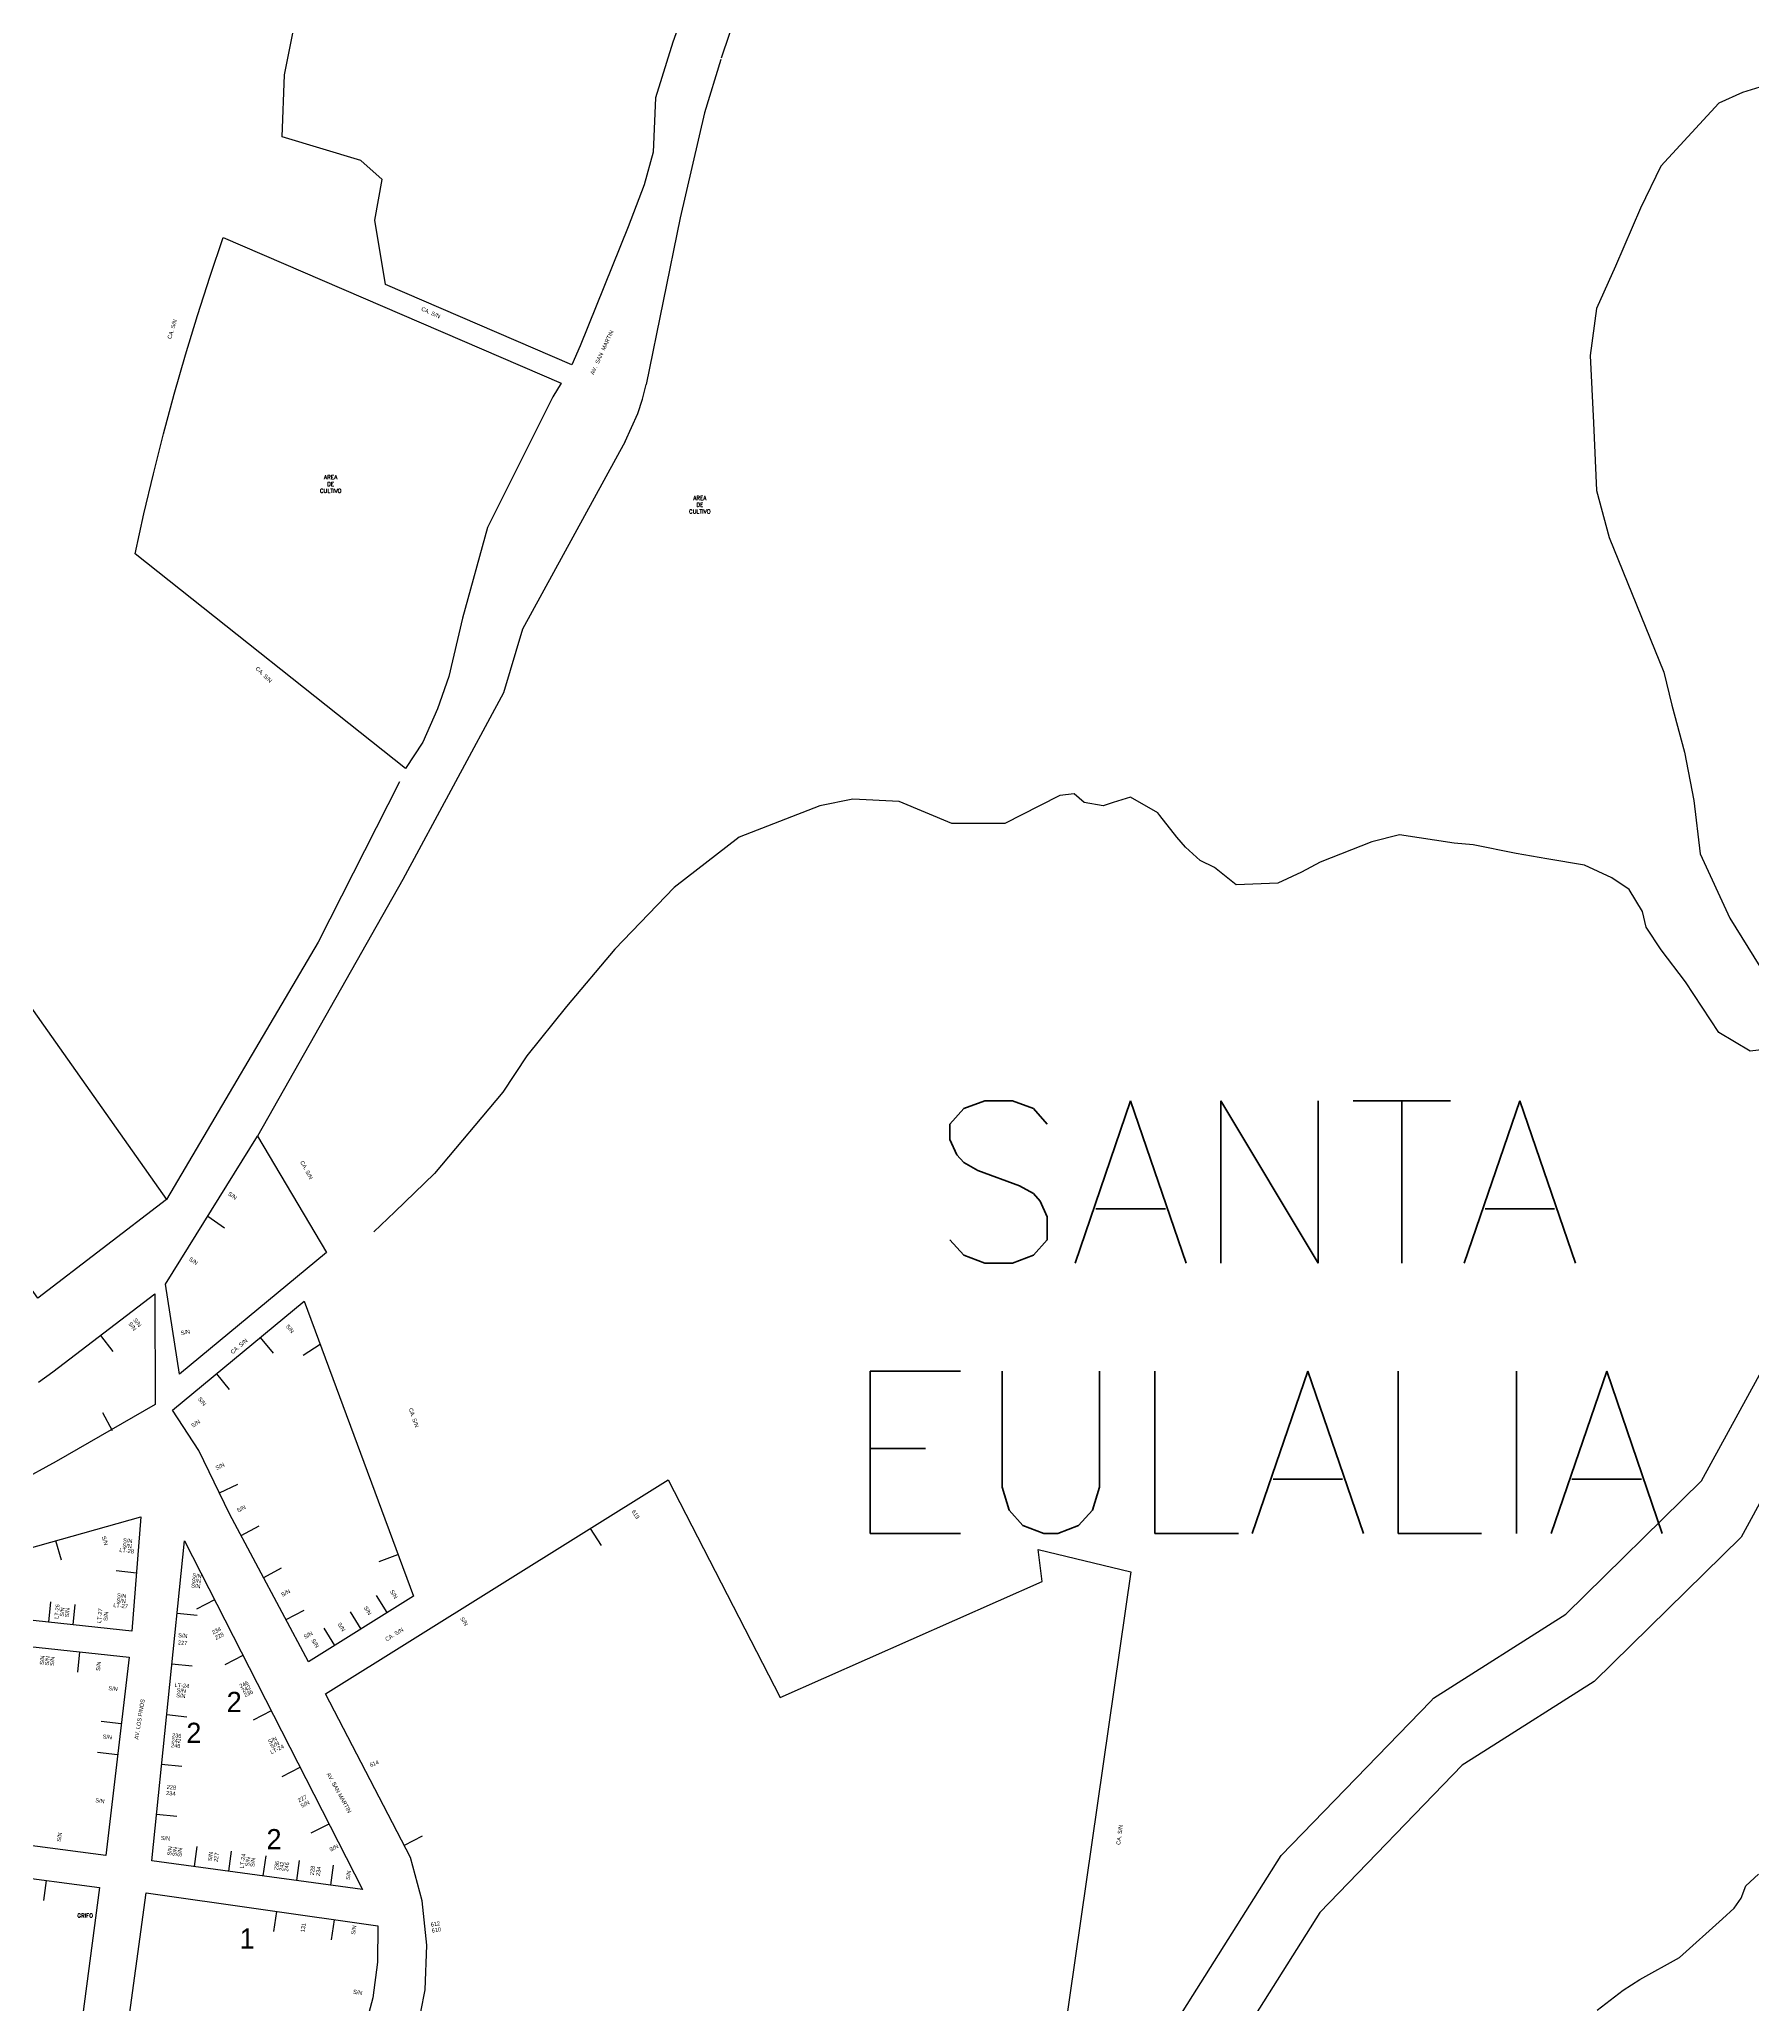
# Model space of a CAD drawing. Header units: inches. Extents: x 317537 to 321067, y 8681602 to 8686742.
# Drawn here: x 318443.5 to 318866.1, y 8682114.9 to 8682599.7 of the extents above; entities that cross this region are included whole.
import ezdxf
from ezdxf.enums import TextEntityAlignment as Align

# ---------------------------------------------------------------- set-up
doc = ezdxf.new("R2010")
doc.units = ezdxf.units.IN
doc.header["$MEASUREMENT"] = 0
for name, color, linetype in [('AVENIDAS', 56, 'Continuous'), ('CURVAS_DE_NIVEL', 8, 'Continuous'), ('MANZANAS', 5, 'Continuous'), ('MEDIANERAS', 1, 'Continuous'), ('NOM_CALLES', 7, 'Continuous'), ('NOM_DISTRITOS', 7, 'Continuous'), ('NUM_CUADRA', 8, 'Continuous'), ('NUM_LOTE', 8, 'Continuous'), ('RIOS_QUEBRADAS', 4, 'Continuous'), ('TOPONIMOS', 7, 'Continuous')]:
    doc.layers.add(name, color=color, linetype=linetype)
doc.styles.add('ROMANS', font='ROMANS.shx')

msp = doc.modelspace()

# ---------------------------------------------------------------- linework, layer by layer
at = {"layer": 'AVENIDAS'}
for points in [[(318623.15, 8682629.17), (318611.69, 8682594.99)], [(318611.59, 8682594.71), (318607.54, 8682581.54), (318601.52, 8682555.61), (318593.16, 8682514.56)], [(318588.01, 8682500.5), (318591.11, 8682507.34), (318592.27, 8682510.91), (318593.16, 8682514.56)], [(318588.01, 8682500.5), (318562.63, 8682454.2), (318557.93, 8682438.46), (318533.14, 8682392.45), (318497.29, 8682329.1)], [(318532.34, 8682416.56), (318512.22, 8682376.98), (318474.85, 8682313.49)]]:
    msp.add_lwpolyline(points, dxfattribs=at)
at = {"layer": 'CURVAS_DE_NIVEL'}
for points in [[(318877.47, 8682590.84), (318863.55, 8682586.59), (318857.74, 8682583.88), (318843.44, 8682568.42), (318838.41, 8682557.99), (318832.22, 8682543.69), (318827.58, 8682533.26), (318826.03, 8682521.66), (318826.81, 8682505.04), (318827.58, 8682488.42), (318830.68, 8682476.83), (318844.21, 8682443.59), (318846.15, 8682435.48), (318849.24, 8682423.88), (318851.56, 8682411.9), (318853.11, 8682398.76), (318860.46, 8682382.92), (318869.35, 8682368.62)], [(318871.67, 8682350.84), (318865.49, 8682350.07), (318857.75, 8682354.7), (318849.53, 8682367.17), (318843.54, 8682375.09), (318839.86, 8682380.69), (318838.9, 8682384.56), (318835.61, 8682389.97), (318831.35, 8682392.87), (318824.59, 8682395.96), (318815.3, 8682397.51), (318807.76, 8682398.86), (318797.13, 8682400.98), (318792.49, 8682401.37), (318778.95, 8682403.5), (318772.18, 8682401.76), (318759.42, 8682396.73), (318754.78, 8682394.22), (318748.98, 8682391.52), (318738.73, 8682391.13), (318733.31, 8682395.38), (318729.83, 8682397.12), (318726.16, 8682400.4), (318724.03, 8682402.92), (318719.9, 8682408.25), (318719.39, 8682408.91), (318712.62, 8682412.77), (318708.37, 8682411.42), (318705.85, 8682410.65), (318701.21, 8682411.42), (318698.7, 8682413.54), (318695.22, 8682413.16), (318690.19, 8682410.65), (318681.59, 8682406.28), (318668.57, 8682406.28), (318655.55, 8682411.71), (318644.16, 8682412.25), (318636.02, 8682410.62), (318616.08, 8682402.9), (318600.08, 8682390.43), (318585.43, 8682375.25), (318573.5, 8682361.15), (318563.73, 8682348.95), (318557.77, 8682340.01), (318540.95, 8682319.95), (318531.18, 8682310.46), (318525.98, 8682305.53)], [(318827.76, 8682113.55), (318834.15, 8682118.48), (318838.22, 8682121.1), (318848.02, 8682126.54), (318858.63, 8682136.12), (318861.53, 8682138.73), (318863.28, 8682141.2), (318864.44, 8682144.25), (318867.49, 8682147.15)]]:
    msp.add_lwpolyline(points, dxfattribs=at)
at = {"layer": 'MANZANAS'}
for points in [[(318510.38, 8682631.24), (318512.01, 8682647), (318518.16, 8682668.8), (318610.55, 8682631.8), (318610.87, 8682631.75), (318603.72, 8682610.01), (318599.74, 8682598.99), (318595.5, 8682585.25), (318594.85, 8682571.81), (318592.7, 8682563.81), (318588.72, 8682553.4), (318576.88, 8682524.07), (318574.81, 8682519.41), (318528.9, 8682539.21), (318526.27, 8682555.09), (318528.03, 8682565.07), (318522.74, 8682569.76), (318503.36, 8682575.63), (318503.95, 8682590.88), (318506.26, 8682602.41), (318507.47, 8682619.04), (318510.41, 8682631.37)], [(318488.85, 8682550.81), (318572.19, 8682514.88), (318570.15, 8682511.52), (318553.98, 8682479.22), (318547.83, 8682456.91), (318544.46, 8682442.53), (318541.7, 8682434.57), (318538.03, 8682426.31), (318533.77, 8682419.78), (318467.1, 8682472.73), (318469.27, 8682482.63), (318471.6, 8682492.5), (318474.08, 8682502.33), (318476.73, 8682512.12), (318479.52, 8682521.86), (318482.48, 8682531.56), (318485.59, 8682541.21)], [(318395.57, 8682425.74), (318474.85, 8682313.49), (318443.07, 8682289.15), (318365.01, 8682399.69)], [(318497.29, 8682329.1), (318514.27, 8682300.42), (318478.01, 8682270.43), (318474.62, 8682292.62)], [(318508.82, 8682288.44), (318535.76, 8682215.65), (318509.9, 8682199.52), (318490.41, 8682236.02), (318482.78, 8682251.65), (318476.3, 8682261.54)], [(318468.55, 8682235.25), (318466.29, 8682207.09), (318395.45, 8682214.7)], [(318479.26, 8682229.3), (318523.15, 8682143.31), (318471.21, 8682150.44)], [(318376.74, 8682210.16), (318465.6, 8682200.61), (318459.87, 8682151.73), (318384.93, 8682161.62), (318363.51, 8682206.27)], [(318387.43, 8682153.2), (318458.34, 8682143.84), (318445.08, 8682043.37)], [(318497.46, 8682072.66), (318491.81, 8682067.97), (318486.24, 8682063.17), (318480.77, 8682058.27), (318475.38, 8682053.27), (318470.09, 8682048.17), (318464.88, 8682042.98), (318459.78, 8682037.69), (318454.77, 8682032.31), (318469.84, 8682142.54), (318526.97, 8682134.35), (318526.9, 8682125.44), (318525.71, 8682116.61), (318523.43, 8682108), (318520.09, 8682099.74), (318515.75, 8682091.96), (318510.48, 8682084.78), (318504.35, 8682078.31)]]:
    msp.add_lwpolyline(points, close=True, dxfattribs=at)
for points in [[(318443.27, 8682268.47), (318446.82, 8682270.99), (318471.93, 8682290.22), (318472.05, 8682262.93), (318447.59, 8682248.89), (318428.96, 8682238.72)], [(318536.51, 8682107.72), (318538.63, 8682118.55), (318539.09, 8682129.58), (318537.88, 8682140.55), (318535.04, 8682151.21), (318514.02, 8682191.61), (318598.59, 8682244.4), (318626.21, 8682190.71), (318690.81, 8682219.28), (318689.83, 8682227.16), (318712.69, 8682221.72), (318690.71, 8682068.73)]]:
    msp.add_lwpolyline(points, dxfattribs=at)
at = {"layer": 'MEDIANERAS'}
for points in [[(318485.05, 8682309.41), (318489.15, 8682306.54)], [(318458.57, 8682279.98), (318461.61, 8682276.01)], [(318497.98, 8682279.47), (318501.17, 8682275.62)], [(318508.56, 8682275.11), (318512.74, 8682277.85)], [(318487.14, 8682270.5), (318490.32, 8682266.65)], [(318461.51, 8682256.48), (318459.11, 8682260.87)], [(318487.91, 8682241.13), (318492.41, 8682243.32)], [(318493.27, 8682230.65), (318497.68, 8682233.01)], [(318579.37, 8682232.41), (318582.02, 8682228.17)], [(318448.92, 8682224.54), (318447.56, 8682229.35)], [(318498.82, 8682220.27), (318503.23, 8682222.63)], [(318527.26, 8682224.23), (318531.94, 8682225.97)], [(318467.42, 8682221.35), (318462.45, 8682221.89)], [(318445.81, 8682209.29), (318446.28, 8682214.26)], [(318451.82, 8682208.64), (318452.3, 8682213.62)], [(318486.69, 8682214.74), (318482.24, 8682212.47)], [(318529.3, 8682211.62), (318526.65, 8682215.86)], [(318477.44, 8682211.49), (318482.42, 8682210.98)], [(318504.36, 8682209.9), (318508.77, 8682212.25)], [(318522.83, 8682207.58), (318520.19, 8682211.83)], [(318516.37, 8682203.55), (318513.72, 8682207.79)], [(318453.39, 8682201.92), (318452.86, 8682196.95)], [(318476.16, 8682198.98), (318481.14, 8682198.47)], [(318493.7, 8682201.01), (318489.25, 8682198.74)], [(318463.67, 8682184.19), (318458.71, 8682184.77)], [(318474.89, 8682186.47), (318479.86, 8682185.96)], [(318500.65, 8682187.39), (318496.2, 8682185.12)], [(318462.77, 8682176.52), (318457.81, 8682177.1)], [(318473.64, 8682174.26), (318478.61, 8682173.75)], [(318507.77, 8682173.44), (318503.32, 8682171.16)], [(318472.38, 8682161.95), (318477.36, 8682161.44)], [(318514.9, 8682159.48), (318510.44, 8682157.21)], [(318537.93, 8682156.47), (318533.5, 8682154.17)], [(318481.73, 8682149), (318482.41, 8682153.95)], [(318490.22, 8682147.83), (318490.9, 8682152.78)], [(318498.71, 8682146.67), (318499.39, 8682151.62)], [(318506.99, 8682145.53), (318507.67, 8682150.48)], [(318445.12, 8682145.58), (318444.47, 8682140.62)], [(318515.34, 8682144.38), (318516.02, 8682149.33)], [(318501.94, 8682137.94), (318501.23, 8682132.99)], [(318516.19, 8682135.89), (318515.48, 8682130.95)]]:
    msp.add_lwpolyline(points, dxfattribs=at)
at = {"layer": 'RIOS_QUEBRADAS'}
for points in [[(318460.37, 8681766.62), (318458.04, 8681805.25), (318458.18, 8681831.23), (318451.86, 8681860.43), (318454.99, 8681885.27), (318460.4, 8681894.44), (318481.54, 8681923.32), (318517.68, 8681946.35), (318550.76, 8681954.25), (318571.47, 8681965.11), (318587.6, 8681979.95), (318625.62, 8681996.48), (318645.34, 8682003.9), (318664.53, 8682026.13), (318679.73, 8682044.7), (318716.93, 8682099.57), (318749.77, 8682151.72), (318786.69, 8682189.81), (318787.35, 8682190.5), (318820.03, 8682211.26), (318853.46, 8682244.13), (318873.92, 8682281.57)], [(318883.74, 8682267.78), (318863.24, 8682230.27), (318826.97, 8682194.61), (318799.77, 8682177.34), (318794.45, 8682173.96), (318759.3, 8682137.68), (318727.19, 8682086.69), (318690.97, 8682039.58), (318671.43, 8682013.6), (318653.31, 8681995.7), (318628.5, 8681987.27), (318607.53, 8681979.18), (318593.58, 8681973.55), (318575.58, 8681960.71), (318551.69, 8681946.26), (318518.62, 8681935.05), (318490.77, 8681917.01), (318474.02, 8681890.92), (318470.65, 8681885.2), (318464.41, 8681860.14), (318466, 8681827.59), (318466, 8681817.54)]]:
    msp.add_lwpolyline(points, dxfattribs=at)

# ---------------------------------------------------------------- texts
at = {"layer": 'NOM_CALLES'}
for s, rotation, p in [('CA. S/N', 335.5256, (318540.05, 8682532.28)), ('CA. S/N', 72.2748, (318476.22, 8682528.19)), ('AV.  SAN  MARTIN', 65.3762, (318582.23, 8682522.43)), ('CA. S/N', 316.1211, (318498.87, 8682442.99)), ('CA. S/N', 298.6208, (318509.41, 8682320.79)), ('CA. S/N', 40.9567, (318492.72, 8682277.34)), ('CA. S/N', 288.8596, (318535.86, 8682259.7)), ('CA. S/N', 31.8432, (318531.01, 8682206.26)), ('AV. LOS PINOS', 80.7671, (318468.18, 8682185.31)), ('AV. SAN MARTIN', 298.9523, (318517.39, 8682167.19)), ('CA. S/N', 82.5208, (318709.89, 8682156.83))]:
    msp.add_text(s, height=1, rotation=rotation, dxfattribs=at).set_placement(p, align=Align.MIDDLE)
at = {"layer": 'NOM_DISTRITOS', "insert": (318743.52, 8682284.51), "char_height": 40, "width": 1, "attachment_point": 5, "style": 'ROMANS'}
msp.add_mtext('SANTA EULALIA', dxfattribs=at)
at = {"layer": 'NUM_CUADRA'}
for s, p in [('2', (318491.53, 8682189.62)), ('2', (318481.58, 8682182)), ('2', (318501.36, 8682155.77)), ('1', (318494.73, 8682131.24))]:
    msp.add_text(s, height=5, rotation=0.0005, dxfattribs=at).set_placement(p, align=Align.MIDDLE)
at = {"layer": 'NUM_LOTE'}
for s, rotation, p in [('S/N', 325.0171, (318491.14, 8682314.46)), ('S/N', 325.0171, (318481.5, 8682298.36)), ('S/N', 307.4476, (318466.47, 8682282.26)), ('S/N', 307.4476, (318467.67, 8682283.17)), ('S/N', 8.6735, (318479.47, 8682280.77)), ('S/N', 309.5921, (318505.31, 8682281.64)), ('S/N', 309.5921, (318483.63, 8682263.71)), ('S/N', 33.2564, (318482.03, 8682258.26)), ('S/N', 26.045, (318488.03, 8682247.73)), ('S/N', 27.0915, (318493.26, 8682237.26)), ('619', 301.973, (318590.57, 8682235.86)), ('S/N', 287.1856, (318459.69, 8682229.37)), ('LT-28', 353.7187, (318465.01, 8682226.89)), ('S/N', 353.7187, (318465.15, 8682228.14)), ('S/N', 353.7187, (318465.29, 8682229.38)), ('S/N', 353.406, (318482.08, 8682218.25)), ('S/N', 353.406, (318482.23, 8682219.49)), ('S/N', 353.406, (318482.37, 8682220.73)), ('LT-26', 84.4871, (318447.84, 8682211.89)), ('S/N', 84.4871, (318449.08, 8682211.77)), ('S/N', 84.4871, (318450.33, 8682211.65)), ('LT-27', 353.7187, (318463.52, 8682213.32)), ('S/N', 353.7187, (318463.66, 8682214.57)), ('S/N', 353.7187, (318463.79, 8682215.81)), ('S/N', 28.1058, (318504.23, 8682216.5)), ('S/N', 301.9583, (318524.48, 8682212.15)), ('S/N', 301.9583, (318530.94, 8682216.18)), ('LT-27', 84.4871, (318458.37, 8682210.87)), ('S/N', 84.4871, (318459.87, 8682210.73)), ('234', 27.0389, (318487.18, 8682207.18)), ('S/N', 301.9583, (318518.01, 8682208.11)), ('S/N', 301.973, (318548.28, 8682209.46)), ('227', 354.166, (318478.82, 8682204.18)), ('S/N', 354.166, (318478.87, 8682205.97)), ('228', 27.0389, (318487.87, 8682205.84)), ('S/N', 28.1058, (318509.78, 8682206.12)), ('S/N', 301.9583, (318511.55, 8682204.08)), ('S/N', 83.869, (318444.16, 8682199.89)), ('S/N', 83.869, (318445.4, 8682199.76)), ('S/N', 83.869, (318446.65, 8682199.63)), ('S/N', 83.869, (318458.04, 8682198.4)), ('S/N', 353.3141, (318461.67, 8682192.9)), ('LT-24', 354.166, (318478.64, 8682193.66)), ('246', 27.0389, (318493.94, 8682193.95)), ('242', 27.0389, (318494.5, 8682192.84)), ('S/N', 354.166, (318478.38, 8682191.18)), ('S/N', 354.166, (318478.51, 8682192.42)), ('236', 27.0389, (318495.07, 8682191.72)), ('S/N', 353.3141, (318460.27, 8682180.98)), ('246', 354.166, (318477.12, 8682178.82)), ('242', 354.166, (318477.25, 8682180.06)), ('236', 354.166, (318477.37, 8682181.3)), ('S/N', 27.0389, (318500.97, 8682180.16)), ('LT-24', 27.0389, (318502.11, 8682177.94)), ('S/N', 27.0389, (318501.54, 8682179.05)), ('614', 21.4405, (318526.06, 8682174.4)), ('228', 354.166, (318476.07, 8682168.55)), ('S/N', 353.3141, (318458.43, 8682165.25)), ('234', 354.166, (318475.92, 8682167.06)), ('227', 27.0389, (318508.32, 8682165.76)), ('S/N', 27.0389, (318509, 8682164.43)), ('S/N', 82.4718, (318448.39, 8682156.26)), ('S/N', 355.8797, (318474.61, 8682156)), ('S/N', 82.1786, (318475.64, 8682152.86)), ('S/N', 82.1786, (318476.88, 8682152.69)), ('S/N', 82.1786, (318478.12, 8682152.52)), ('S/N', 82.1786, (318485.64, 8682151.49)), ('227', 82.1786, (318487.13, 8682151.29)), ('LT-24', 82.1786, (318493.63, 8682150.39)), ('S/N', 82.1786, (318494.87, 8682150.22)), ('S/N', 82.1786, (318496.11, 8682150.05)), ('236', 82.1786, (318502.02, 8682149.24)), ('242', 82.1786, (318503.26, 8682149.07)), ('246', 82.1786, (318504.49, 8682148.9)), ('S/N', 27.0389, (318516.12, 8682153.61)), ('228', 82.1786, (318510.83, 8682148.03)), ('234', 82.1786, (318512.32, 8682147.82)), ('S/N', 81.4187, (318519.7, 8682146.86)), ('612', 9.9598, (318541.16, 8682134.83)), ('131', 81.8451, (318508.55, 8682133.94)), ('S/N', 81.8451, (318520.99, 8682133.35)), ('610', 9.9598, (318541.42, 8682133.35)), ('S/N', 349.866, (318522.02, 8682118))]:
    msp.add_text(s, height=1, rotation=rotation, dxfattribs=at).set_placement(p, align=Align.MIDDLE)
at = {"layer": 'TOPONIMOS', "char_height": 1, "width": 1, "attachment_point": 5, "rotation": 0.0005, "style": 'ROMANS'}
for s, insert in [('AREA DE CULTIVO', (318515.33, 8682489.98)), ('AREA DE CULTIVO', (318606.39, 8682484.87)), ('GRIFO', (318454.78, 8682136.91))]:
    msp.add_mtext(s, dxfattribs=dict(at, insert=insert))

doc.saveas('drawing.dxf')
